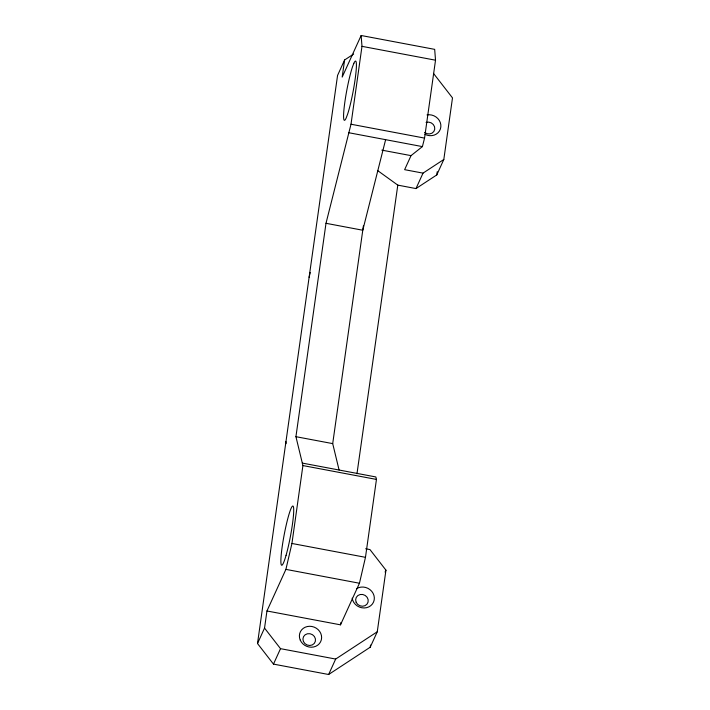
<?xml version="1.0" encoding="UTF-8"?>
<svg xmlns="http://www.w3.org/2000/svg" width="710" height="710" viewBox="0 0 710 710"><rect width="100%" height="100%" fill="white"/><g stroke="black" fill="none" stroke-linecap="round" stroke-linejoin="round"><path stroke-width="1.06" d="M365.65 548.768L369.972 549.584L385.947 570.166L377.267 631.767L370.23 647.209L328.632 674.5L273.474 664.107L257.508 643.526L337.561 75.429L344.59 59.986L353.633 54.049M257.508 643.526L264.537 628.084L266.951 610.973L285.908 569.376L291.934 543.47L302.913 465.565L295.928 436.685L325.996 223.304L351.006 124.232L361.985 46.336L361.142 35.5L434.68 49.363L435.523 60.199L424.553 138.095L422.406 146.606L411.028 155.632L404.629 169.672L423.018 173.133L443.812 159.493L452.492 97.891L433.464 73.37M344.59 59.986L342.184 77.097L361.142 35.5M339.078 470.02L332.706 443.617L363.387 225.886M356.97 473.765L397.795 185.124L377.471 170.462M266.951 610.973L340.498 624.835L340.8 622.652M340.498 624.835L359.455 583.238L365.472 557.323L376.451 479.428L375.856 476.951L302.309 463.089M370.23 647.209L370.531 645.044M397.795 185.124L415.98 188.576L436.774 174.926L437.236 171.687M309.107 277.344L310.226 272.516M385.628 139.675L362.774 230.235L325.996 223.304M415.98 188.576L423.018 173.133M436.774 174.926L443.812 159.493M273.474 664.107L280.512 648.665L264.537 628.084M328.632 674.5L335.67 659.058L377.267 631.767M385.068 572.091L385.947 570.166M361.985 46.336L435.523 60.199M351.006 124.232L424.553 138.095M348.858 132.743L422.406 146.606M381.829 150.129L411.028 155.632M295.928 436.685L332.706 443.617M302.913 465.565L376.451 479.428M291.934 543.47L365.472 557.323M285.908 569.376L359.455 583.238M280.512 648.665L335.67 659.058M285.908 441.602L286.068 443.626M426.071 122.404A6.399 5.84 24.5 0 1 434.742 129.211A6.399 5.84 24.5 0 1 424.651 132.477M356.447 588.767A11.289 10.295 24.5 0 1 373.087 593.311A11.289 10.295 24.5 0 1 366.573 607.68A11.289 10.295 24.5 0 1 352.187 598.148M427.021 114.913A11.289 10.295 24.5 0 1 440.839 126.984A11.289 10.295 24.5 0 1 424.944 134.323M353.846 63.323L352.391 67.166A30.104 3.213 -79.3 0 0 344.412 105.408A30.104 3.213 -79.3 0 0 346.134 118.082L347.589 114.239A30.104 3.213 -79.3 0 0 355.568 75.997A30.104 3.213 -79.3 0 0 353.846 63.323M286.059 555.327A30.104 3.213 -79.3 0 0 293.363 506.629A30.104 3.213 -79.3 0 0 282.465 544.845A30.104 3.213 -79.3 0 0 286.059 555.327M303.401 641.441A6.399 5.84 24.5 0 0 314.228 643.482A6.399 5.84 24.5 0 0 310.048 633.737A6.399 5.84 24.5 0 0 303.401 641.441M356.118 602.195A6.399 5.84 24.5 0 0 366.946 604.237A6.399 5.84 24.5 0 0 362.757 594.492A6.399 5.84 24.5 0 0 356.118 602.195M300.232 640.083A11.289 10.295 24.5 0 0 319.331 643.686A11.289 10.295 24.5 0 0 311.947 626.486A11.289 10.295 24.5 0 0 300.232 640.083"/></g></svg>
